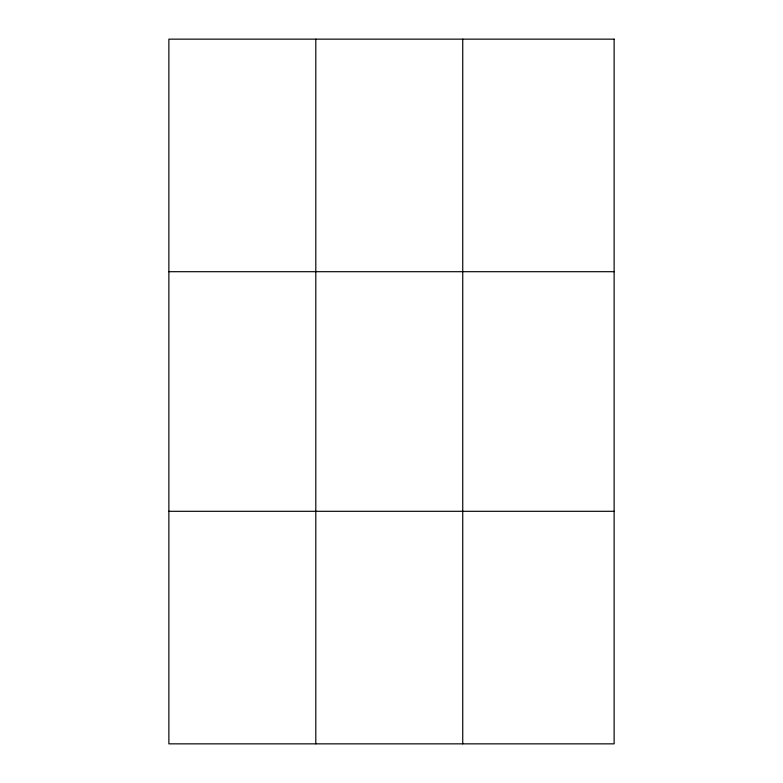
<?xml version="1.0" encoding="UTF-8"?>
<svg xmlns="http://www.w3.org/2000/svg" width="783" height="783" viewBox="0 0 783 783"><rect width="100%" height="100%" fill="white"/><g stroke="black" fill="none" stroke-linecap="round" stroke-linejoin="round"><path stroke-width="1.17" d="M315.803 743.85L315.803 39.15M462.743 743.85L462.743 39.15M168.874 271.701L614.126 271.701M168.874 511.299L614.126 511.299M614.126 39.15L614.126 743.85L168.874 743.85L168.874 39.15L614.126 39.15"/></g></svg>
